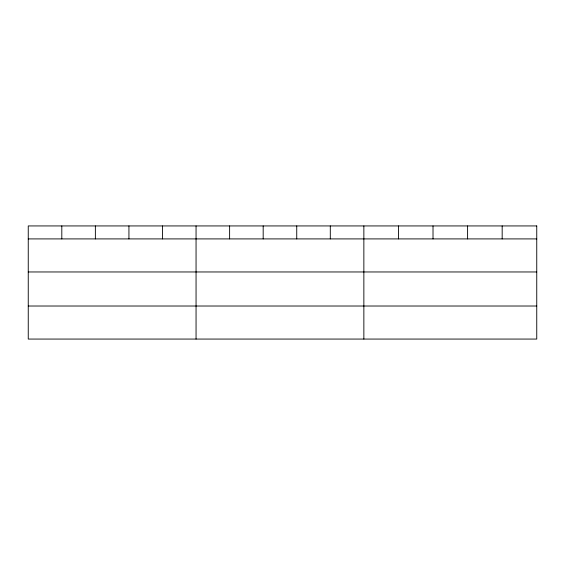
<?xml version="1.0" encoding="UTF-8"?>
<svg xmlns="http://www.w3.org/2000/svg" width="565" height="565" viewBox="0 0 565 565"><rect width="100%" height="100%" fill="white"/><g stroke="black" fill="none" stroke-linecap="round" stroke-linejoin="round"><path stroke-width="0.85" d="M28.25 238.91L536.75 238.91M28.25 271.963L536.75 271.963M28.25 306.018L536.75 306.018M502.172 225.936L502.172 238.91M467.594 225.936L467.594 238.91M433.016 225.936L433.016 238.91M398.438 225.936L398.438 238.91M363.86 225.936L363.86 339.064M330.299 225.936L330.299 238.91M296.738 225.936L296.738 238.91M263.177 225.936L263.177 238.91M229.616 225.936L229.616 238.91M196.055 225.936L196.055 339.064M162.494 225.936L162.494 238.91M128.933 225.936L128.933 238.91M95.372 225.936L95.372 238.91M61.811 225.936L61.811 238.91M536.75 225.936L28.25 225.936L28.25 339.064L536.75 339.064L536.75 225.936"/></g></svg>
